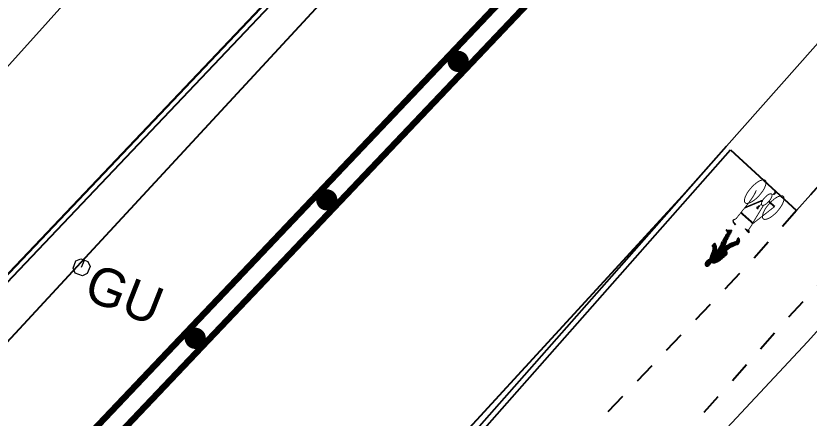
# Model space of a CAD drawing. Extents: x 421500 to 422711, y 436000 to 437000.
# Drawn here: x 422149.74 to 422168.43, y 436668.83 to 436678.32 of the extents above; entities that cross this region are included whole.
import ezdxf
from ezdxf.enums import TextEntityAlignment as Align

# ---------------------------------------------------------------- set-up
doc = ezdxf.new("R2010")
doc.units = 0
doc.linetypes.add('10131', pattern=[2, 1, 0, 1])
doc.linetypes.add('716709-ExBase$0$BLIP', pattern=[1, 0.5, -0.5])
doc.layers.get('0').update_dxf_attribs({"color": 210})
for name, color, linetype, lineweight in [('716709-ExBase$0$LCCFences (Open)', 4, '716709-ExBase$0$EFENCE', 0), ('716709-ExBase$0$LCCPoint Features', 8, 'Continuous', 0), ('716709-ExBase$0$LCCVerges Footpaths and Tracks', 8, '716709-ExBase$0$BLIP', 0), ('716709-ExBase$1$LCCCarriageway Channels', 8, 'Continuous', 0)]:
    doc.layers.add(name, color=color, linetype=linetype, lineweight=lineweight)
for name, color, linetype in [('716709-ExBase$0$XC-LCCCarriageway', 251, 'Continuous'), ('716709-ExBase$0$XC-LCCVerges', 251, '716709-ExBase$0$BLIP'), ('Lines', 1, 'Continuous'), ('Pr-Edging', 7, 'Continuous'), ('Pr-Kerb', 2, 'Continuous'), ('Pr-KerbEdge', 8, 'Continuous'), ('STUDS', 7, 'Continuous')]:
    doc.layers.add(name, color=color, linetype=linetype)
doc.styles.add('716709-ExBase$0$Style-WORKING', font='WORKING.shx')
doc.linetypes.add('716709-ExBase$0$EFENCE', pattern='A,2,-0.4,[1,fenceline,S=1,R=0,X=0,Y=0],-0.4,2', length=4.8)

# ---------------------------------------------------------------- blocks, each defined once
blk = doc.blocks.new('stud')
at = {"color": 7, "linetype": 'Continuous', "const_width": 0.25}
blk.add_lwpolyline([(-0.125, 0, 1), (0.125, 0, 1)], format="xyb", close=True, dxfattribs=at)
blk = doc.blocks.new('1057S')
at = {"color": 0}
blk.add_line((-0.063, 0.42), (-0.043, 0.389), dxfattribs=at)
for points in [[(-0.221, 1.098, 0.0208, 0.0219, 0), (-0.226, 1.108, 0.0219, 0.0229, 0), (-0.229, 1.116, 0.0229, 0.0238, 0), (-0.233, 1.123, 0.0238, 0.0245, 0), (-0.236, 1.129, 0.0245, 0.0252, 0), (-0.239, 1.135, 0.0252, 0.0258, 0), (-0.241, 1.14, 0.0258, 0.0263, 0), (-0.243, 1.144, 0.0263, 0.0268, 0), (-0.244, 1.149, 0.0268, 0.0272, 0), (-0.246, 1.153, 0.0272, 0.0277, 0), (-0.246, 1.156, 0.0277, 0.0281, 0), (-0.246, 1.16, 0.0281, 0.0285, 0), (-0.245, 1.164, 0.0285, 0.0289, 0), (-0.244, 1.168, 0.0289, 0.0294, 0), (-0.242, 1.171, 0.0294, 0.0299, 0), (-0.238, 1.175, 0.0299, 0.0305, 0), (-0.234, 1.179, 0.0305, 0.0313, 0), (-0.229, 1.183, 0.0313, 0.0321, 0), (-0.222, 1.188, 0.0321, 0.0331, 0), (-0.213, 1.192, 0.0331, 0.0343, 0), (-0.203, 1.195, 0.0343, 0.0357, 0), (-0.19, 1.199, 0.0357, 0.0374, 0), (-0.175, 1.201, 0.0374, 0.0394, 0), (-0.157, 1.203, 0.0394, 0.0417, 0), (-0.135, 1.203, 0.0417, 0.0417, 0)], [(0.076, 1.129, 0.0208, 0.0625, 0), (0.172, 1.125, 0.0625, 0.0208, 0), (0.215, 1.143, 0.0208, 0.0208, 0)]]:
    blk.add_lwpolyline(points, format="xyseb", dxfattribs=at)
for points, const_width in [([(-0.23, 0.951), (-0.22, 1.097)], 0.0208), ([(0.134, 0.941), (0.155, 1.097)], 0.0208), ([(-0.303, 0.316), (-0.289, 0.362), (-0.277, 0.409), (-0.268, 0.455), (-0.26, 0.501), (-0.255, 0.547), (-0.25, 0.594), (-0.246, 0.64), (-0.243, 0.688), (-0.24, 0.736), (-0.238, 0.783), (-0.236, 0.827), (-0.234, 0.867), (-0.232, 0.901), (-0.231, 0.928), (-0.23, 0.945), (-0.23, 0.951)], 0.0208), ([(-0.23, 0.92), (0.114, 0.92)], 0.0417), ([(0.041, 0.461), (0.124, 0.92)], 0.0208), ([(0.11, 0.931), (0.125, 0.931)], 0.0208), ([(0.124, 0.92), (0.124, 0.951)], 0.0125), ([(0.239, 0.357), (0.134, 0.931)], 0.0208), ([(0.134, 0.92), (0.134, 0.951)], 0.0125), ([(-0.199, 0.701), (-0.23, 0.764)], 0.0333), ([(-0.224, 0.766), (-0.229, 0.778)], 0.0125), ([(-0.209, 0.753), (-0.23, 0.795)], 0.00833), ([(-0.227, 0.778), (-0.228, 0.782)], 0.00833), ([(-0.053, 0.399), (-0.199, 0.701)], 0.0329), ([(-0.053, 0.399), (-0.199, 0.701)], 0.0125), ([(-0.024, 0.528), (-0.023, 0.589)], 0.0417), ([(-0.033, 0.586), (-0.029, 0.591), (-0.025, 0.595), (-0.02, 0.595), (-0.017, 0.592), (-0.014, 0.586)], 0.0125), ([(-0.01, 0.484), (-0.029, 0.54)], 0.0189), ([(-0.063, 0.399), (-0.053, 0.368)], 0.0125), ([(0.239, 0.357), (0.249, 0.316)], 0.0208), ([(0.072, 0.316), (0.239, 0.316)], 0.0417), ([(0.249, 0.316), (0.239, 0.295)], 0.0125), ([(0.031, 0.155), (0.051, 0.118)], 0.0189), ([(0.051, 0.123), (0.051, 0.065)], 0.0417), ([(0.044, 0.065), (0.047, 0.056), (0.053, 0.055), (0.058, 0.061), (0.063, 0.071)], 0.0125)]:
    blk.add_lwpolyline(points, dxfattribs=dict(at, const_width=const_width))
at = {"color": 0, "const_width": 0.0208}
for points in [[(-0.303, 0.691, 0.213749), (-0.343, 0.673, 0.093897), (-0.392, 0.591, 0.050566), (-0.418, 0.49, 0.037992), (-0.428, 0.352, 0.037992), (-0.418, 0.214, 0.050566), (-0.392, 0.113, 0.093897), (-0.343, 0.031, 0.213749), (-0.303, 0.013, 0.213749), (-0.264, 0.031, 0.093897), (-0.215, 0.113, 0.050566), (-0.188, 0.214, 0.037992), (-0.178, 0.352, 0.037992), (-0.188, 0.49, 0.050566), (-0.215, 0.591, 0.093897), (-0.264, 0.673, 0.213749)], [(0.239, 0.691, 0.213749), (0.199, 0.673, 0.093897), (0.15, 0.591, 0.050566), (0.124, 0.49, 0.037992), (0.114, 0.352, 0.037992), (0.124, 0.214, 0.050566), (0.15, 0.113, 0.093897), (0.199, 0.031, 0.213749), (0.239, 0.013, 0.213749), (0.278, 0.031, 0.093897), (0.327, 0.113, 0.050566), (0.353, 0.214, 0.037992), (0.364, 0.352, 0.037992), (0.353, 0.49, 0.050566), (0.327, 0.591, 0.093897), (0.278, 0.673, 0.213749)], [(0.009, 0.482, 0.211848), (-0.01, 0.473, 0.094525), (-0.035, 0.433, 0.051213), (-0.048, 0.384, 0.038544), (-0.053, 0.316, 0.038544), (-0.048, 0.247, 0.051213), (-0.035, 0.198, 0.094525), (-0.01, 0.158, 0.211848), (0.009, 0.149, 0.211848), (0.029, 0.158, 0.094525), (0.054, 0.198, 0.051213), (0.067, 0.247, 0.038544), (0.072, 0.316, 0.038544), (0.067, 0.384, 0.051213), (0.054, 0.433, 0.094525), (0.029, 0.473, 0.211848)]]:
    blk.add_lwpolyline(points, format="xyb", close=True, dxfattribs=at)
at = {"color": 0}
for points in [[(-0.038, 0.587), (-0.038, 0.588), (-0.037, 0.59), (-0.036, 0.591), (-0.036, 0.592), (-0.035, 0.593), (-0.035, 0.594), (-0.034, 0.595), (-0.033, 0.595), (-0.033, 0.596), (-0.032, 0.597), (-0.032, 0.597), (-0.031, 0.598), (-0.03, 0.598), (-0.03, 0.599), (-0.029, 0.599), (-0.029, 0.599), (-0.028, 0.6), (-0.028, 0.6), (-0.027, 0.6), (-0.026, 0.6), (-0.026, 0.601), (-0.025, 0.601), (-0.025, 0.601), (-0.024, 0.601), (-0.023, 0.601), (-0.023, 0.601), (-0.022, 0.601), (-0.021, 0.601), (-0.021, 0.601), (-0.02, 0.601), (-0.02, 0.601), (-0.019, 0.6), (-0.019, 0.6), (-0.018, 0.6), (-0.018, 0.6), (-0.017, 0.599), (-0.017, 0.599), (-0.016, 0.599), (-0.016, 0.598), (-0.016, 0.598), (-0.015, 0.598), (-0.015, 0.597), (-0.014, 0.597), (-0.014, 0.597), (-0.014, 0.596), (-0.013, 0.596), (-0.013, 0.595), (-0.013, 0.595), (-0.012, 0.594), (-0.012, 0.593), (-0.011, 0.593), (-0.011, 0.592), (-0.011, 0.591), (-0.01, 0.59), (-0.01, 0.589), (-0.009, 0.588)], [(0.035, 0.065), (0.036, 0.062), (0.037, 0.06), (0.037, 0.058), (0.038, 0.056), (0.039, 0.054), (0.04, 0.053), (0.041, 0.052), (0.042, 0.051), (0.043, 0.05), (0.044, 0.049), (0.044, 0.048), (0.045, 0.047), (0.046, 0.047), (0.047, 0.046), (0.048, 0.045), (0.048, 0.045), (0.049, 0.045), (0.049, 0.044), (0.05, 0.044), (0.051, 0.044), (0.051, 0.044), (0.052, 0.044), (0.052, 0.044), (0.053, 0.044), (0.053, 0.045), (0.054, 0.045), (0.055, 0.045), (0.056, 0.046), (0.056, 0.047), (0.057, 0.047), (0.058, 0.048), (0.059, 0.049), (0.06, 0.051), (0.061, 0.052), (0.062, 0.054), (0.063, 0.055), (0.064, 0.057), (0.066, 0.06), (0.067, 0.062), (0.068, 0.065)]]:
    blk.add_lwpolyline(points, dxfattribs=at)
for points in [[(-0.039, 0.587), (-0.036, 0.591), (-0.033, 0.596), (-0.029, 0.599)], [(-0.033, 0.596), (-0.029, 0.599), (-0.024, 0.601), (-0.018, 0.601)], [(-0.024, 0.601), (-0.018, 0.601), (-0.015, 0.598), (-0.012, 0.595)], [(-0.015, 0.598), (-0.012, 0.595), (-0.01, 0.591), (-0.009, 0.588)], [(0.035, 0.064), (0.038, 0.056), (0.042, 0.049), (0.049, 0.044)], [(0.042, 0.049), (0.049, 0.044), (0.053, 0.044), (0.058, 0.048)], [(0.053, 0.044), (0.058, 0.048), (0.062, 0.053), (0.064, 0.057)], [(0.062, 0.053), (0.064, 0.057), (0.067, 0.062), (0.067, 0.065)]]:
    blk.add_solid(points, dxfattribs=at)
blk = doc.blocks.new('*U26')
at = {"linetype": 'Continuous'}
for points in [[(189.981, 96.928), (189.893, 96.923), (189.982, 96.922)], [(189.894, 96.928), (189.893, 96.923), (189.981, 96.928)], [(189.98, 96.933), (189.894, 96.928), (189.981, 96.928)], [(189.895, 96.933), (189.894, 96.928), (189.98, 96.933)], [(189.896, 96.938), (189.895, 96.933), (189.979, 96.937)], [(189.979, 96.937), (189.895, 96.933), (189.98, 96.933)], [(189.898, 96.943), (189.896, 96.938), (189.977, 96.942)], [(189.977, 96.942), (189.896, 96.938), (189.979, 96.937)], [(189.899, 96.947), (189.898, 96.943), (189.976, 96.946)], [(189.976, 96.946), (189.898, 96.943), (189.977, 96.942)], [(189.974, 96.951), (189.899, 96.947), (189.976, 96.946)], [(189.901, 96.951), (189.899, 96.947), (189.974, 96.951)], [(189.972, 96.955), (189.901, 96.951), (189.974, 96.951)], [(189.903, 96.955), (189.901, 96.951), (189.972, 96.955)], [(189.969, 96.959), (189.903, 96.955), (189.972, 96.955)], [(189.906, 96.959), (189.903, 96.955), (189.969, 96.959)], [(189.908, 96.963), (189.906, 96.959), (189.967, 96.962)], [(189.967, 96.962), (189.906, 96.959), (189.969, 96.959)], [(189.911, 96.966), (189.908, 96.963), (189.965, 96.965)], [(189.965, 96.965), (189.908, 96.963), (189.967, 96.962)], [(189.913, 96.969), (189.911, 96.966), (189.962, 96.968)], [(189.962, 96.968), (189.911, 96.966), (189.965, 96.965)], [(189.959, 96.971), (189.913, 96.969), (189.962, 96.968)], [(189.916, 96.971), (189.913, 96.969), (189.959, 96.971)], [(189.919, 96.974), (189.916, 96.971), (189.956, 96.973)], [(189.956, 96.973), (189.916, 96.971), (189.959, 96.971)], [(189.953, 96.975), (189.919, 96.974), (189.956, 96.973)], [(189.922, 96.975), (189.919, 96.974), (189.953, 96.975)], [(189.95, 96.977), (189.922, 96.975), (189.953, 96.975)], [(189.925, 96.977), (189.922, 96.975), (189.95, 96.977)], [(189.947, 96.978), (189.925, 96.977), (189.95, 96.977)], [(189.928, 96.978), (189.925, 96.977), (189.947, 96.978)], [(189.944, 96.979), (189.928, 96.978), (189.947, 96.978)], [(189.931, 96.979), (189.928, 96.978), (189.944, 96.979)], [(189.941, 96.98), (189.931, 96.979), (189.944, 96.979)], [(189.934, 96.98), (189.931, 96.979), (189.941, 96.98)], [(189.938, 96.98), (189.934, 96.98), (189.941, 96.98)], [(189.888, 96.752), (189.885, 96.743), (190.071, 96.747)], [(189.892, 96.76), (189.888, 96.752), (190.067, 96.756)], [(190.067, 96.756), (189.888, 96.752), (190.071, 96.747)], [(189.892, 96.918), (189.891, 96.913), (189.983, 96.917)], [(189.983, 96.917), (189.891, 96.913), (189.984, 96.912)], [(189.891, 96.913), (189.891, 96.907), (189.984, 96.912)], [(189.984, 96.912), (189.891, 96.907), (189.984, 96.907)], [(189.984, 96.907), (189.891, 96.902), (189.984, 96.901)], [(189.891, 96.907), (189.891, 96.902), (189.984, 96.907)], [(189.891, 96.902), (189.891, 96.897), (189.984, 96.901)], [(189.984, 96.901), (189.891, 96.897), (189.984, 96.896)], [(189.891, 96.897), (189.891, 96.892), (189.984, 96.896)], [(189.984, 96.896), (189.891, 96.892), (189.983, 96.891)], [(189.891, 96.892), (189.892, 96.886), (189.983, 96.891)], [(189.893, 96.923), (189.892, 96.918), (189.982, 96.922)], [(189.982, 96.922), (189.892, 96.918), (189.983, 96.917)], [(189.983, 96.891), (189.892, 96.886), (189.983, 96.886)], [(189.892, 96.886), (189.893, 96.881), (189.983, 96.886)], [(189.895, 96.768), (189.892, 96.76), (190.062, 96.766)], [(190.062, 96.766), (189.892, 96.76), (190.067, 96.756)], [(189.983, 96.886), (189.893, 96.881), (189.982, 96.88)], [(189.893, 96.881), (189.894, 96.876), (189.982, 96.88)], [(189.982, 96.88), (189.894, 96.876), (189.981, 96.875)], [(189.894, 96.876), (189.895, 96.871), (189.981, 96.875)], [(189.981, 96.875), (189.895, 96.871), (189.98, 96.87)], [(189.895, 96.871), (189.896, 96.866), (189.98, 96.87)], [(190.057, 96.776), (189.895, 96.768), (190.062, 96.766)], [(189.899, 96.776), (189.895, 96.768), (190.057, 96.776)], [(189.98, 96.87), (189.896, 96.866), (189.979, 96.866)], [(189.896, 96.866), (189.898, 96.862), (189.979, 96.866)], [(189.979, 96.866), (189.898, 96.862), (189.977, 96.861)], [(189.898, 96.862), (189.899, 96.857), (189.977, 96.861)], [(189.977, 96.861), (189.899, 96.857), (189.975, 96.857)], [(189.899, 96.857), (189.901, 96.853), (189.975, 96.857)], [(189.903, 96.784), (189.899, 96.776), (190.057, 96.776)], [(189.975, 96.857), (189.901, 96.853), (189.973, 96.852)], [(189.901, 96.853), (189.903, 96.849), (189.973, 96.852)], [(189.973, 96.852), (189.903, 96.849), (189.973, 96.851)], [(189.973, 96.851), (189.903, 96.849), (189.972, 96.849)], [(189.903, 96.849), (189.906, 96.845), (189.972, 96.847)], [(189.972, 96.849), (189.903, 96.849), (189.972, 96.847)], [(189.907, 96.792), (189.903, 96.784), (190.052, 96.785)], [(190.052, 96.785), (189.903, 96.784), (190.057, 96.776)], [(189.972, 96.847), (189.906, 96.845), (189.972, 96.845)], [(189.906, 96.845), (189.908, 96.842), (189.972, 96.845)], [(189.912, 96.799), (189.907, 96.792), (190.044, 96.797)], [(190.044, 96.797), (189.907, 96.792), (190.046, 96.794)], [(190.046, 96.794), (189.907, 96.792), (190.052, 96.785)], [(189.972, 96.845), (189.908, 96.842), (189.972, 96.843)], [(189.972, 96.843), (189.908, 96.842), (189.972, 96.841)], [(189.908, 96.842), (189.911, 96.839), (189.972, 96.841)], [(189.972, 96.841), (189.911, 96.839), (189.973, 96.84)], [(189.973, 96.84), (189.911, 96.839), (189.974, 96.838)], [(189.911, 96.839), (189.913, 96.836), (189.974, 96.838)], [(189.916, 96.806), (189.912, 96.799), (190.039, 96.804)], [(190.039, 96.804), (189.912, 96.799), (190.042, 96.801)], [(190.042, 96.801), (189.912, 96.799), (190.044, 96.797)], [(189.974, 96.838), (189.913, 96.836), (189.975, 96.837)], [(189.975, 96.837), (189.913, 96.836), (189.976, 96.836)], [(189.913, 96.836), (189.916, 96.833), (189.977, 96.836)], [(189.976, 96.836), (189.913, 96.836), (189.977, 96.836)], [(189.977, 96.836), (189.916, 96.833), (189.978, 96.835)], [(189.983, 96.835), (189.916, 96.833), (189.988, 96.834)], [(189.978, 96.835), (189.916, 96.833), (189.983, 96.835)], [(189.988, 96.834), (189.916, 96.833), (189.993, 96.833)], [(189.916, 96.833), (189.919, 96.831), (189.993, 96.833)], [(189.921, 96.813), (189.916, 96.806), (190.031, 96.812)], [(190.031, 96.812), (189.916, 96.806), (190.034, 96.809)], [(190.034, 96.809), (189.916, 96.806), (190.037, 96.807)], [(190.037, 96.807), (189.916, 96.806), (190.039, 96.804)], [(189.993, 96.833), (189.919, 96.831), (189.998, 96.831)], [(189.919, 96.831), (189.92, 96.83), (190.003, 96.83)], [(189.998, 96.831), (189.919, 96.831), (190.003, 96.83)], [(189.92, 96.83), (189.921, 96.829), (190.003, 96.83)], [(190.003, 96.83), (189.921, 96.829), (190.008, 96.827)], [(189.921, 96.829), (189.922, 96.827), (190.008, 96.827)], [(190.027, 96.816), (189.921, 96.815), (190.031, 96.812)], [(189.922, 96.816), (189.921, 96.815), (190.027, 96.816)], [(189.921, 96.815), (189.921, 96.813), (190.031, 96.812)], [(189.922, 96.827), (189.922, 96.826), (190.013, 96.825)], [(190.008, 96.827), (189.922, 96.827), (190.013, 96.825)], [(189.922, 96.826), (189.923, 96.824), (190.013, 96.825)], [(189.923, 96.818), (189.922, 96.816), (190.027, 96.816)], [(190.013, 96.825), (189.923, 96.824), (190.017, 96.822)], [(189.923, 96.824), (189.923, 96.822), (190.017, 96.822)], [(189.923, 96.822), (189.923, 96.82), (190.022, 96.819)], [(190.017, 96.822), (189.923, 96.822), (190.022, 96.819)], [(189.923, 96.82), (189.923, 96.818), (190.022, 96.819)], [(190.022, 96.819), (189.923, 96.818), (190.027, 96.816)], [(189.895, 96.572), (189.815, 96.567), (189.891, 96.565)], [(189.82, 96.572), (189.815, 96.567), (189.895, 96.572)], [(189.824, 96.578), (189.82, 96.572), (189.895, 96.572)], [(189.829, 96.583), (189.824, 96.578), (189.899, 96.58)], [(189.899, 96.58), (189.824, 96.578), (189.895, 96.572)], [(189.833, 96.59), (189.829, 96.583), (189.902, 96.588)], [(189.902, 96.588), (189.829, 96.583), (189.899, 96.58)], [(189.906, 96.596), (189.833, 96.59), (189.902, 96.588)], [(189.837, 96.596), (189.833, 96.59), (189.906, 96.596)], [(189.841, 96.602), (189.837, 96.596), (189.906, 96.596)], [(189.845, 96.609), (189.841, 96.602), (189.909, 96.604)], [(189.909, 96.604), (189.841, 96.602), (189.906, 96.596)], [(189.848, 96.616), (189.845, 96.609), (189.912, 96.612)], [(189.912, 96.612), (189.845, 96.609), (189.909, 96.604)], [(189.851, 96.624), (189.848, 96.616), (189.915, 96.621)], [(189.915, 96.621), (189.848, 96.616), (189.912, 96.612)], [(189.855, 96.631), (189.851, 96.624), (189.918, 96.63)], [(189.918, 96.63), (189.851, 96.624), (189.915, 96.621)], [(189.858, 96.639), (189.855, 96.631), (190.042, 96.633)], [(190.042, 96.633), (189.855, 96.631), (189.918, 96.63)], [(189.861, 96.647), (189.858, 96.639), (190.042, 96.633)], [(189.863, 96.655), (189.861, 96.647), (190.042, 96.647)], [(190.042, 96.647), (189.861, 96.647), (190.042, 96.633)], [(189.866, 96.663), (189.863, 96.655), (190.042, 96.661)], [(190.042, 96.661), (189.863, 96.655), (190.042, 96.647)], [(189.868, 96.671), (189.866, 96.663), (190.042, 96.661)], [(189.87, 96.68), (189.868, 96.671), (190.099, 96.672)], [(190.099, 96.672), (189.868, 96.671), (190.102, 96.66)], [(189.868, 96.671), (190.042, 96.661), (190.102, 96.66)], [(189.872, 96.689), (189.87, 96.68), (190.095, 96.683)], [(190.095, 96.683), (189.87, 96.68), (190.099, 96.672)], [(189.873, 96.697), (189.872, 96.689), (190.092, 96.694)], [(190.092, 96.694), (189.872, 96.689), (190.095, 96.683)], [(189.874, 96.703), (189.873, 96.697), (190.092, 96.694)], [(189.875, 96.709), (189.874, 96.703), (190.088, 96.705)], [(190.088, 96.705), (189.874, 96.703), (190.092, 96.694)], [(189.876, 96.714), (189.875, 96.709), (190.088, 96.705)], [(189.877, 96.72), (189.876, 96.714), (190.084, 96.716)], [(190.084, 96.716), (189.876, 96.714), (190.088, 96.705)], [(189.879, 96.725), (189.877, 96.72), (190.084, 96.716)], [(189.882, 96.734), (189.879, 96.725), (190.08, 96.726)], [(190.08, 96.726), (189.879, 96.725), (190.084, 96.716)], [(189.885, 96.743), (189.882, 96.734), (190.076, 96.736)], [(190.076, 96.736), (189.882, 96.734), (190.08, 96.726)], [(190.071, 96.747), (189.885, 96.743), (190.076, 96.736)], [(190.042, 96.633), (189.918, 96.63), (190.042, 96.618)], [(189.918, 96.63), (189.919, 96.62), (190.042, 96.618)], [(189.919, 96.62), (189.921, 96.61), (190.042, 96.618)], [(190.042, 96.618), (189.921, 96.61), (190.042, 96.604)], [(189.921, 96.61), (189.922, 96.6), (190.042, 96.604)], [(190.042, 96.604), (189.922, 96.6), (190.043, 96.59)], [(189.922, 96.6), (189.924, 96.59), (190.043, 96.59)], [(189.924, 96.59), (189.925, 96.58), (190.043, 96.59)], [(190.043, 96.59), (189.925, 96.58), (190.044, 96.576)], [(189.925, 96.58), (189.925, 96.57), (190.044, 96.576)], [(190.044, 96.576), (189.925, 96.57), (190.045, 96.562)], [(189.925, 96.57), (189.926, 96.56), (190.045, 96.562)], [(190.042, 96.661), (190.046, 96.656), (190.102, 96.66)], [(190.102, 96.66), (190.046, 96.656), (190.105, 96.649)], [(190.046, 96.656), (190.049, 96.65), (190.105, 96.649)], [(190.049, 96.65), (190.053, 96.644), (190.105, 96.649)], [(190.105, 96.649), (190.053, 96.644), (190.108, 96.637)], [(190.053, 96.644), (190.056, 96.638), (190.108, 96.637)], [(190.056, 96.638), (190.059, 96.632), (190.108, 96.637)], [(190.108, 96.637), (190.059, 96.632), (190.11, 96.625)], [(190.059, 96.632), (190.062, 96.626), (190.11, 96.625)], [(190.062, 96.626), (190.065, 96.619), (190.11, 96.625)], [(190.11, 96.625), (190.065, 96.619), (190.113, 96.613)], [(190.065, 96.619), (190.067, 96.613), (190.113, 96.613)], [(190.067, 96.613), (190.07, 96.606), (190.115, 96.601)], [(190.113, 96.613), (190.067, 96.613), (190.115, 96.601)], [(190.07, 96.606), (190.072, 96.599), (190.115, 96.601)], [(190.115, 96.601), (190.072, 96.599), (190.117, 96.589)], [(190.072, 96.599), (190.074, 96.591), (190.117, 96.589)], [(190.074, 96.591), (190.076, 96.584), (190.117, 96.589)], [(190.117, 96.589), (190.076, 96.584), (190.119, 96.577)], [(190.076, 96.584), (190.078, 96.576), (190.119, 96.577)], [(190.119, 96.577), (190.078, 96.576), (190.12, 96.564)], [(190.078, 96.576), (190.079, 96.569), (190.12, 96.564)], [(190.079, 96.569), (190.08, 96.561), (190.12, 96.564)], [(189.766, 96.541), (189.765, 96.539), (189.78, 96.54)], [(189.78, 96.54), (189.765, 96.539), (189.874, 96.538)], [(189.765, 96.539), (189.765, 96.537), (189.874, 96.538)], [(189.874, 96.538), (189.765, 96.537), (189.869, 96.532)], [(189.765, 96.537), (189.765, 96.535), (189.869, 96.532)], [(189.765, 96.535), (189.765, 96.533), (189.869, 96.532)], [(189.765, 96.533), (189.765, 96.526), (189.869, 96.532)], [(189.869, 96.532), (189.765, 96.526), (189.865, 96.526)], [(189.765, 96.526), (189.765, 96.519), (189.86, 96.52)], [(189.865, 96.526), (189.765, 96.526), (189.86, 96.52)], [(189.86, 96.52), (189.765, 96.519), (189.855, 96.515)], [(189.765, 96.519), (189.766, 96.512), (189.855, 96.515)], [(189.767, 96.543), (189.766, 96.541), (189.78, 96.542)], [(189.78, 96.542), (189.766, 96.541), (189.78, 96.54)], [(189.855, 96.515), (189.766, 96.512), (189.85, 96.51)], [(189.766, 96.512), (189.767, 96.506), (189.85, 96.51)], [(189.768, 96.544), (189.767, 96.543), (189.779, 96.543)], [(189.779, 96.543), (189.767, 96.543), (189.78, 96.542)], [(189.85, 96.51), (189.767, 96.506), (189.844, 96.506)], [(189.767, 96.506), (189.768, 96.499), (189.844, 96.506)], [(189.778, 96.545), (189.768, 96.544), (189.779, 96.543)], [(189.769, 96.545), (189.768, 96.544), (189.778, 96.545)], [(189.844, 96.506), (189.768, 96.499), (189.839, 96.501)], [(189.839, 96.501), (189.768, 96.499), (189.834, 96.498)], [(189.768, 96.499), (189.77, 96.493), (189.834, 96.498)], [(189.777, 96.546), (189.769, 96.545), (189.778, 96.545)], [(189.77, 96.546), (189.769, 96.545), (189.777, 96.546)], [(189.771, 96.547), (189.77, 96.546), (189.775, 96.546)], [(189.775, 96.546), (189.77, 96.546), (189.777, 96.546)], [(189.834, 96.498), (189.77, 96.493), (189.828, 96.494)], [(189.828, 96.494), (189.77, 96.493), (189.822, 96.491)], [(189.77, 96.493), (189.771, 96.486), (189.822, 96.491)], [(189.774, 96.547), (189.771, 96.547), (189.775, 96.546)], [(189.773, 96.547), (189.771, 96.547), (189.774, 96.547)], [(189.822, 96.491), (189.771, 96.486), (189.817, 96.488)], [(189.817, 96.488), (189.771, 96.486), (189.811, 96.485)], [(189.771, 96.486), (189.773, 96.48), (189.811, 96.485)], [(189.811, 96.485), (189.773, 96.48), (189.805, 96.483)], [(189.805, 96.483), (189.773, 96.48), (189.8, 96.481)], [(189.8, 96.481), (189.773, 96.48), (189.794, 96.48)], [(189.794, 96.48), (189.773, 96.478), (189.788, 96.479)], [(189.773, 96.48), (189.773, 96.478), (189.794, 96.48)], [(189.788, 96.479), (189.773, 96.478), (189.787, 96.477)], [(189.773, 96.478), (189.774, 96.477), (189.787, 96.477)], [(189.774, 96.477), (189.775, 96.475), (189.786, 96.475)], [(189.787, 96.477), (189.774, 96.477), (189.786, 96.475)], [(189.775, 96.475), (189.776, 96.474), (189.785, 96.474)], [(189.786, 96.475), (189.775, 96.475), (189.785, 96.474)], [(189.776, 96.474), (189.777, 96.473), (189.784, 96.473)], [(189.785, 96.474), (189.776, 96.474), (189.784, 96.473)], [(189.777, 96.473), (189.779, 96.472), (189.783, 96.472)], [(189.784, 96.473), (189.777, 96.473), (189.783, 96.472)], [(189.779, 96.472), (189.78, 96.472), (189.781, 96.472)], [(189.783, 96.472), (189.779, 96.472), (189.781, 96.472)], [(189.786, 96.543), (189.78, 96.54), (189.874, 96.538)], [(189.791, 96.546), (189.786, 96.543), (189.879, 96.544)], [(189.879, 96.544), (189.786, 96.543), (189.874, 96.538)], [(189.796, 96.55), (189.791, 96.546), (189.879, 96.544)], [(189.801, 96.553), (189.796, 96.55), (189.883, 96.551)], [(189.883, 96.551), (189.796, 96.55), (189.879, 96.544)], [(189.887, 96.558), (189.801, 96.553), (189.883, 96.551)], [(189.806, 96.558), (189.801, 96.553), (189.887, 96.558)], [(189.811, 96.562), (189.806, 96.558), (189.887, 96.558)], [(189.815, 96.567), (189.811, 96.562), (189.891, 96.565)], [(189.891, 96.565), (189.811, 96.562), (189.887, 96.558)], [(189.906, 96.4), (189.9, 96.379), (189.982, 96.389)], [(189.996, 96.42), (189.906, 96.4), (189.989, 96.404)], [(189.912, 96.42), (189.906, 96.4), (189.996, 96.42)], [(189.989, 96.404), (189.906, 96.4), (189.982, 96.389)], [(189.914, 96.429), (189.912, 96.42), (190.067, 96.423)], [(190.067, 96.423), (189.912, 96.42), (189.996, 96.42)], [(189.916, 96.439), (189.914, 96.429), (190.063, 96.438)], [(190.063, 96.438), (189.914, 96.429), (190.067, 96.423)], [(189.918, 96.449), (189.916, 96.439), (190.063, 96.438)], [(189.92, 96.459), (189.918, 96.449), (190.06, 96.451)], [(190.06, 96.451), (189.918, 96.449), (190.063, 96.438)], [(189.922, 96.468), (189.92, 96.459), (190.057, 96.465)], [(190.057, 96.465), (189.92, 96.459), (190.06, 96.451)], [(190.055, 96.478), (189.922, 96.468), (190.057, 96.465)], [(189.923, 96.478), (189.922, 96.468), (190.055, 96.478)], [(189.924, 96.489), (189.923, 96.478), (190.055, 96.478)], [(189.925, 96.499), (189.924, 96.489), (190.053, 96.492)], [(190.053, 96.492), (189.924, 96.489), (190.055, 96.478)], [(189.926, 96.509), (189.925, 96.499), (190.051, 96.506)], [(190.051, 96.506), (189.925, 96.499), (190.053, 96.492)], [(190.045, 96.562), (189.926, 96.56), (190.046, 96.548)], [(189.926, 96.56), (189.926, 96.55), (190.046, 96.548)], [(189.926, 96.55), (189.927, 96.539), (190.046, 96.548)], [(189.927, 96.539), (189.926, 96.529), (190.047, 96.534)], [(190.047, 96.534), (189.926, 96.529), (190.049, 96.52)], [(189.926, 96.529), (189.926, 96.519), (190.049, 96.52)], [(190.049, 96.52), (189.926, 96.519), (190.051, 96.506)], [(189.926, 96.519), (189.926, 96.509), (190.051, 96.506)], [(190.046, 96.548), (189.927, 96.539), (190.047, 96.534)], [(190.067, 96.423), (189.996, 96.42), (190.07, 96.408)], [(189.996, 96.42), (190, 96.406), (190.07, 96.408)], [(190.07, 96.408), (190, 96.406), (190.074, 96.394)], [(190, 96.406), (190.004, 96.391), (190.074, 96.394)], [(190.074, 96.394), (190.004, 96.391), (190.079, 96.379)], [(190.004, 96.391), (190.008, 96.377), (190.079, 96.379)], [(190.079, 96.476), (190.078, 96.473), (190.129, 96.475)], [(190.129, 96.475), (190.078, 96.473), (190.127, 96.471)], [(190.078, 96.473), (190.078, 96.47), (190.127, 96.471)], [(190.127, 96.471), (190.078, 96.47), (190.124, 96.467)], [(190.078, 96.47), (190.078, 96.467), (190.124, 96.467)], [(190.078, 96.467), (190.079, 96.464), (190.124, 96.467)], [(190.08, 96.486), (190.079, 96.479), (190.133, 96.484)], [(190.133, 96.484), (190.079, 96.479), (190.132, 96.481)], [(190.132, 96.481), (190.079, 96.479), (190.132, 96.479)], [(190.132, 96.479), (190.079, 96.476), (190.129, 96.475)], [(190.079, 96.479), (190.079, 96.476), (190.132, 96.479)], [(190.124, 96.467), (190.079, 96.464), (190.122, 96.463)], [(190.079, 96.464), (190.079, 96.462), (190.122, 96.463)], [(190.122, 96.463), (190.079, 96.462), (190.119, 96.46)], [(190.079, 96.462), (190.08, 96.459), (190.119, 96.46)], [(190.12, 96.564), (190.08, 96.561), (190.121, 96.552)], [(190.08, 96.561), (190.082, 96.553), (190.121, 96.552)], [(190.081, 96.494), (190.08, 96.486), (190.134, 96.492)], [(190.134, 96.492), (190.08, 96.486), (190.134, 96.489)], [(190.134, 96.489), (190.08, 96.486), (190.134, 96.486)], [(190.134, 96.486), (190.08, 96.486), (190.133, 96.484)], [(190.119, 96.46), (190.08, 96.459), (190.116, 96.457)], [(190.08, 96.459), (190.081, 96.456), (190.116, 96.457)], [(190.082, 96.501), (190.081, 96.494), (190.133, 96.5)], [(190.133, 96.5), (190.081, 96.494), (190.134, 96.497)], [(190.134, 96.497), (190.081, 96.494), (190.134, 96.495)], [(190.134, 96.495), (190.081, 96.494), (190.134, 96.492)], [(190.116, 96.457), (190.081, 96.456), (190.113, 96.455)], [(190.081, 96.456), (190.082, 96.454), (190.113, 96.455)], [(190.082, 96.553), (190.083, 96.545), (190.121, 96.552)], [(190.083, 96.508), (190.082, 96.501), (190.131, 96.507)], [(190.131, 96.507), (190.082, 96.501), (190.132, 96.505)], [(190.132, 96.505), (190.082, 96.501), (190.133, 96.503)], [(190.133, 96.503), (190.082, 96.501), (190.133, 96.5)], [(190.113, 96.455), (190.082, 96.454), (190.11, 96.452)], [(190.082, 96.454), (190.083, 96.452), (190.11, 96.452)], [(190.121, 96.552), (190.083, 96.545), (190.123, 96.54)], [(190.083, 96.545), (190.083, 96.538), (190.123, 96.54)], [(190.123, 96.54), (190.083, 96.538), (190.123, 96.527)], [(190.083, 96.538), (190.083, 96.531), (190.123, 96.527)], [(190.083, 96.531), (190.083, 96.523), (190.123, 96.527)], [(190.123, 96.527), (190.083, 96.523), (190.124, 96.514)], [(190.083, 96.523), (190.083, 96.516), (190.124, 96.514)], [(190.083, 96.516), (190.083, 96.508), (190.124, 96.514)], [(190.126, 96.514), (190.083, 96.508), (190.127, 96.512)], [(190.124, 96.514), (190.083, 96.508), (190.126, 96.514)], [(190.127, 96.512), (190.083, 96.508), (190.129, 96.511)], [(190.129, 96.511), (190.083, 96.508), (190.13, 96.509)], [(190.13, 96.509), (190.083, 96.508), (190.131, 96.507)], [(190.083, 96.452), (190.085, 96.45), (190.107, 96.45)], [(190.11, 96.452), (190.083, 96.452), (190.107, 96.45)], [(190.085, 96.45), (190.086, 96.448), (190.103, 96.449)], [(190.107, 96.45), (190.085, 96.45), (190.103, 96.449)], [(190.103, 96.449), (190.086, 96.448), (190.1, 96.447)], [(190.086, 96.448), (190.088, 96.447), (190.1, 96.447)], [(190.088, 96.447), (190.09, 96.446), (190.1, 96.447)], [(190.1, 96.447), (190.09, 96.446), (190.097, 96.446)], [(190.09, 96.446), (190.091, 96.446), (190.097, 96.446)], [(190.091, 96.446), (190.093, 96.446), (190.095, 96.446)], [(190.097, 96.446), (190.091, 96.446), (190.095, 96.446)], [(189.861, 96.214), (189.859, 96.199), (189.919, 96.203)], [(189.863, 96.229), (189.861, 96.214), (189.924, 96.221)], [(189.924, 96.221), (189.861, 96.214), (189.919, 96.203)], [(189.865, 96.245), (189.863, 96.229), (189.929, 96.238)], [(189.929, 96.238), (189.863, 96.229), (189.924, 96.221)], [(189.868, 96.26), (189.865, 96.245), (189.934, 96.256)], [(189.934, 96.256), (189.865, 96.245), (189.929, 96.238)], [(189.87, 96.275), (189.868, 96.26), (189.939, 96.273)], [(189.939, 96.273), (189.868, 96.26), (189.934, 96.256)], [(189.945, 96.29), (189.87, 96.275), (189.939, 96.273)], [(189.873, 96.29), (189.87, 96.275), (189.945, 96.29)], [(189.877, 96.305), (189.873, 96.29), (189.945, 96.29)], [(189.88, 96.32), (189.877, 96.305), (189.951, 96.307)], [(189.951, 96.307), (189.877, 96.305), (189.945, 96.29)], [(189.887, 96.339), (189.88, 96.32), (189.956, 96.324)], [(189.956, 96.324), (189.88, 96.32), (189.951, 96.307)], [(189.893, 96.359), (189.887, 96.339), (189.969, 96.357)], [(189.969, 96.357), (189.887, 96.339), (189.963, 96.34)], [(189.963, 96.34), (189.887, 96.339), (189.956, 96.324)], [(189.9, 96.379), (189.893, 96.359), (189.975, 96.373)], [(189.975, 96.373), (189.893, 96.359), (189.969, 96.357)], [(189.982, 96.389), (189.9, 96.379), (189.975, 96.373)], [(190.079, 96.379), (190.008, 96.377), (190.083, 96.365)], [(190.008, 96.377), (190.013, 96.363), (190.083, 96.365)], [(190.083, 96.365), (190.013, 96.363), (190.088, 96.351)], [(190.013, 96.363), (190.018, 96.349), (190.088, 96.351)], [(190.088, 96.351), (190.018, 96.349), (190.092, 96.337)], [(190.018, 96.349), (190.023, 96.336), (190.092, 96.337)], [(190.092, 96.337), (190.023, 96.336), (190.097, 96.324)], [(190.023, 96.336), (190.028, 96.322), (190.097, 96.324)], [(190.097, 96.324), (190.028, 96.322), (190.103, 96.31)], [(190.028, 96.322), (190.033, 96.309), (190.103, 96.31)], [(190.103, 96.31), (190.033, 96.309), (190.108, 96.297)], [(190.033, 96.309), (190.038, 96.296), (190.108, 96.297)], [(190.108, 96.297), (190.038, 96.296), (190.113, 96.284)], [(190.038, 96.296), (190.044, 96.283), (190.113, 96.284)], [(190.113, 96.284), (190.044, 96.283), (190.119, 96.271)], [(190.044, 96.283), (190.05, 96.271), (190.119, 96.271)], [(190.05, 96.271), (190.056, 96.258), (190.125, 96.258)], [(190.119, 96.271), (190.05, 96.271), (190.125, 96.258)], [(190.056, 96.258), (190.062, 96.246), (190.125, 96.258)], [(190.125, 96.258), (190.062, 96.246), (190.131, 96.245)], [(190.062, 96.246), (190.068, 96.234), (190.131, 96.245)], [(190.131, 96.245), (190.068, 96.234), (190.137, 96.233)], [(190.068, 96.234), (190.074, 96.222), (190.137, 96.233)], [(190.137, 96.233), (190.074, 96.222), (190.143, 96.221)], [(190.074, 96.222), (190.081, 96.211), (190.143, 96.221)], [(190.143, 96.221), (190.081, 96.211), (190.15, 96.209)], [(189.79, 96.074), (189.789, 96.072), (189.889, 96.056)], [(189.789, 96.072), (189.789, 96.071), (189.889, 96.056)], [(189.789, 96.071), (189.789, 96.069), (189.889, 96.056)], [(189.789, 96.069), (189.789, 96.067), (189.889, 96.056)], [(189.789, 96.067), (189.79, 96.066), (189.889, 96.056)], [(189.791, 96.077), (189.79, 96.076), (189.892, 96.075)], [(189.79, 96.076), (189.79, 96.074), (189.892, 96.075)], [(189.892, 96.075), (189.79, 96.074), (189.889, 96.056)], [(189.79, 96.066), (189.79, 96.065), (189.889, 96.056)], [(189.79, 96.065), (189.791, 96.063), (189.889, 96.056)], [(189.792, 96.078), (189.791, 96.077), (189.892, 96.075)], [(189.791, 96.063), (189.792, 96.063), (189.889, 96.056)], [(189.792, 96.079), (189.792, 96.078), (189.892, 96.075)], [(189.793, 96.079), (189.792, 96.079), (189.892, 96.075)], [(189.792, 96.063), (189.886, 96.037), (189.889, 96.056)], [(189.792, 96.063), (189.883, 96.018), (189.886, 96.037)], [(189.792, 96.063), (189.881, 95.999), (189.883, 96.018)], [(189.85, 96.089), (189.793, 96.079), (189.892, 96.075)], [(189.851, 96.121), (189.85, 96.105), (189.899, 96.112)], [(189.899, 96.112), (189.85, 96.105), (189.895, 96.094)], [(189.85, 96.105), (189.85, 96.089), (189.895, 96.094)], [(189.895, 96.094), (189.85, 96.089), (189.892, 96.075)], [(189.852, 96.136), (189.851, 96.121), (189.902, 96.13)], [(189.902, 96.13), (189.851, 96.121), (189.899, 96.112)], [(189.854, 96.152), (189.852, 96.136), (189.906, 96.149)], [(189.906, 96.149), (189.852, 96.136), (189.902, 96.13)], [(189.855, 96.168), (189.854, 96.152), (189.91, 96.167)], [(189.91, 96.167), (189.854, 96.152), (189.906, 96.149)], [(189.857, 96.183), (189.855, 96.168), (189.91, 96.167)], [(189.859, 96.199), (189.857, 96.183), (189.915, 96.185)], [(189.915, 96.185), (189.857, 96.183), (189.91, 96.167)], [(189.919, 96.203), (189.859, 96.199), (189.915, 96.185)], [(190.081, 96.211), (190.087, 96.199), (190.15, 96.209)], [(190.15, 96.209), (190.087, 96.199), (190.156, 96.198)], [(190.087, 96.199), (190.094, 96.188), (190.156, 96.198)], [(190.156, 96.198), (190.094, 96.188), (190.163, 96.186)], [(190.094, 96.188), (190.101, 96.177), (190.163, 96.186)], [(190.163, 96.186), (190.101, 96.177), (190.17, 96.175)], [(190.101, 96.177), (190.108, 96.167), (190.17, 96.175)], [(190.107, 96.053), (190.106, 96.052), (190.145, 96.052)], [(190.106, 96.052), (190.106, 96.05), (190.143, 96.051)], [(190.145, 96.052), (190.106, 96.052), (190.143, 96.051)], [(190.143, 96.051), (190.106, 96.05), (190.141, 96.049)], [(190.106, 96.05), (190.106, 96.049), (190.141, 96.049)], [(190.106, 96.049), (190.107, 96.048), (190.138, 96.048)], [(190.141, 96.049), (190.106, 96.049), (190.138, 96.048)], [(190.108, 96.056), (190.107, 96.055), (190.147, 96.054)], [(190.107, 96.055), (190.107, 96.053), (190.147, 96.054)], [(190.147, 96.054), (190.107, 96.053), (190.145, 96.052)], [(190.107, 96.048), (190.107, 96.046), (190.112, 96.043)], [(190.136, 96.048), (190.107, 96.048), (190.112, 96.043)], [(190.138, 96.048), (190.107, 96.048), (190.136, 96.048)], [(190.107, 96.046), (190.108, 96.045), (190.112, 96.043)], [(190.17, 96.175), (190.108, 96.167), (190.177, 96.164)], [(190.108, 96.167), (190.116, 96.156), (190.177, 96.164)], [(190.116, 96.066), (190.108, 96.057), (190.154, 96.065)], [(190.154, 96.065), (190.108, 96.057), (190.153, 96.062)], [(190.153, 96.062), (190.108, 96.057), (190.151, 96.059)], [(190.151, 96.059), (190.108, 96.057), (190.149, 96.057)], [(190.149, 96.057), (190.108, 96.056), (190.147, 96.054)], [(190.108, 96.057), (190.108, 96.056), (190.149, 96.057)], [(190.108, 96.045), (190.108, 96.044), (190.112, 96.043)], [(190.108, 96.044), (190.109, 96.043), (190.112, 96.043)], [(190.109, 96.043), (190.11, 96.043), (190.112, 96.043)], [(190.11, 96.043), (190.111, 96.043), (190.112, 96.043)], [(190.177, 96.164), (190.116, 96.156), (190.184, 96.154)], [(190.116, 96.156), (190.123, 96.146), (190.184, 96.154)], [(190.156, 96.068), (190.116, 96.066), (190.154, 96.065)], [(190.117, 96.068), (190.116, 96.066), (190.156, 96.068)], [(190.119, 96.071), (190.117, 96.068), (190.156, 96.068)], [(190.12, 96.073), (190.119, 96.071), (190.157, 96.072)], [(190.157, 96.072), (190.119, 96.071), (190.156, 96.068)], [(190.121, 96.075), (190.12, 96.073), (190.157, 96.072)], [(190.122, 96.078), (190.121, 96.075), (190.157, 96.072)], [(190.123, 96.084), (190.122, 96.081), (190.157, 96.072)], [(190.122, 96.081), (190.122, 96.078), (190.157, 96.072)], [(190.184, 96.154), (190.123, 96.146), (190.13, 96.136)], [(190.13, 96.136), (190.123, 96.084), (190.157, 96.072)], [(190.184, 96.154), (190.13, 96.136), (190.157, 96.072)]]:
    blk.add_solid(points, dxfattribs=at)
blk = doc.blocks.new('rmpeds')
at = {"linetype": 'Continuous'}
for p, q in [((-0.208, 0.063), (-0.119, -0.001)), ((-0.15, 0.089), (-0.207, 0.079)), ((0.116, 0.066), (0.108, 0.057)), ((0.112, 0.043), (0.136, 0.048)), ((0.13, 0.136), (0.123, 0.084)), ((0.157, 0.072), (0.184, 0.154))]:
    blk.add_line(p, q, dxfattribs=at)
at = {"linetype": 'Continuous', "extrusion": (0, 0, -1), "flags": 128}
for points in [[(0.081, 0.831), (0.084, 0.834), (0.088, 0.837), (0.091, 0.841), (0.094, 0.845), (0.097, 0.849), (0.099, 0.854), (0.102, 0.86), (0.104, 0.865), (0.105, 0.871), (0.107, 0.877), (0.108, 0.883), (0.109, 0.889), (0.109, 0.896), (0.109, 0.902), (0.109, 0.909), (0.109, 0.915), (0.108, 0.922), (0.107, 0.928), (0.105, 0.934), (0.103, 0.94), (0.101, 0.945), (0.099, 0.95), (0.097, 0.955), (0.094, 0.96), (0.091, 0.964), (0.088, 0.968), (0.084, 0.971), (0.081, 0.974), (0.077, 0.976), (0.073, 0.978), (0.07, 0.979), (0.066, 0.98), (0.062, 0.98), (0.058, 0.979), (0.054, 0.979), (0.05, 0.977), (0.047, 0.975), (0.043, 0.973), (0.04, 0.97), (0.036, 0.966), (0.033, 0.962), (0.03, 0.958), (0.028, 0.954), (0.025, 0.949), (0.023, 0.943), (0.021, 0.938), (0.019, 0.932), (0.018, 0.926), (0.017, 0.919), (0.016, 0.913), (0.016, 0.907), (0.016, 0.9), (0.016, 0.894), (0.017, 0.887), (0.018, 0.881), (0.019, 0.875), (0.021, 0.869), (0.022, 0.863), (0.024, 0.858), (0.027, 0.852)], [(0.127, 0.697), (0.125, 0.707), (0.123, 0.716), (0.121, 0.725)], [(0.121, 0.725), (0.118, 0.736), (0.114, 0.747), (0.109, 0.757), (0.105, 0.767), (0.1, 0.777), (0.095, 0.787), (0.09, 0.796), (0.085, 0.805), (0.079, 0.813)], [(0.081, 0.831), (0.08, 0.83), (0.079, 0.828), (0.078, 0.826), (0.077, 0.824), (0.077, 0.822), (0.077, 0.819), (0.078, 0.817), (0.078, 0.815), (0.079, 0.813)], [(0.022, 0.835), (0.024, 0.836), (0.025, 0.837), (0.026, 0.838), (0.027, 0.84), (0.028, 0.843), (0.028, 0.845), (0.028, 0.848), (0.028, 0.85), (0.027, 0.852)], [(0.022, 0.835), (0.015, 0.835), (0.008, 0.833), (0.001, 0.831), (-0.005, 0.829), (-0.012, 0.825), (-0.019, 0.821), (-0.025, 0.817), (-0.031, 0.812)], [(-0.031, 0.812), (-0.035, 0.808), (-0.039, 0.804), (-0.043, 0.799), (-0.046, 0.794)], [(-0.046, 0.794), (-0.053, 0.782), (-0.059, 0.771), (-0.065, 0.759), (-0.071, 0.747), (-0.077, 0.734), (-0.082, 0.721), (-0.087, 0.708), (-0.092, 0.694), (-0.096, 0.68), (-0.1, 0.666), (-0.104, 0.652), (-0.108, 0.637), (-0.111, 0.622), (-0.114, 0.607), (-0.116, 0.592), (-0.119, 0.577), (-0.12, 0.561), (-0.122, 0.546), (-0.123, 0.53), (-0.124, 0.514)], [(0.235, 0.533), (0.235, 0.535), (0.235, 0.538), (0.234, 0.541), (0.233, 0.543), (0.232, 0.545), (0.23, 0.546), (0.228, 0.547), (0.227, 0.547), (0.225, 0.547), (0.223, 0.546), (0.222, 0.544), (0.221, 0.542), (0.22, 0.54)], [(0.127, 0.697), (0.129, 0.686), (0.131, 0.676), (0.134, 0.665), (0.137, 0.655), (0.14, 0.645), (0.144, 0.635), (0.148, 0.625), (0.152, 0.616), (0.156, 0.607), (0.161, 0.599), (0.166, 0.591), (0.171, 0.583), (0.177, 0.576), (0.182, 0.57), (0.188, 0.563), (0.194, 0.558), (0.2, 0.552), (0.207, 0.548), (0.213, 0.544), (0.22, 0.54)], [(0.082, 0.63), (0.086, 0.619), (0.089, 0.609), (0.093, 0.599), (0.097, 0.589), (0.101, 0.579), (0.106, 0.57), (0.111, 0.561), (0.116, 0.553), (0.121, 0.544), (0.127, 0.537), (0.132, 0.529), (0.138, 0.522), (0.144, 0.516), (0.151, 0.51), (0.157, 0.505), (0.164, 0.5), (0.17, 0.495), (0.177, 0.491), (0.184, 0.487), (0.191, 0.484), (0.198, 0.482), (0.205, 0.48), (0.212, 0.479)], [(0.082, 0.63), (0.08, 0.618), (0.078, 0.606), (0.077, 0.593), (0.075, 0.581), (0.074, 0.568), (0.074, 0.556), (0.073, 0.543), (0.074, 0.53), (0.074, 0.518), (0.075, 0.505), (0.076, 0.493), (0.077, 0.48), (0.078, 0.468), (0.08, 0.456), (0.083, 0.444), (0.085, 0.432), (0.088, 0.42)], [(-0.063, 0.438), (-0.059, 0.454), (-0.056, 0.471), (-0.053, 0.488), (-0.051, 0.505), (-0.049, 0.522), (-0.047, 0.539), (-0.045, 0.556), (-0.044, 0.574), (-0.043, 0.591), (-0.042, 0.609), (-0.042, 0.626), (-0.042, 0.644), (-0.042, 0.661)], [(-0.042, 0.661), (-0.047, 0.654), (-0.051, 0.647), (-0.056, 0.639), (-0.06, 0.631), (-0.063, 0.622), (-0.067, 0.614), (-0.07, 0.605), (-0.073, 0.595), (-0.075, 0.586), (-0.078, 0.576), (-0.08, 0.566), (-0.081, 0.556), (-0.083, 0.545)], [(-0.083, 0.545), (-0.083, 0.536), (-0.083, 0.526), (-0.083, 0.517), (-0.083, 0.507), (-0.082, 0.498), (-0.081, 0.488), (-0.079, 0.479)], [(0.227, 0.48), (0.23, 0.488), (0.231, 0.497), (0.233, 0.506), (0.234, 0.515), (0.235, 0.524), (0.235, 0.533)], [(0.212, 0.479), (0.213, 0.476), (0.215, 0.475), (0.216, 0.473), (0.218, 0.472), (0.219, 0.472), (0.221, 0.472), (0.222, 0.473), (0.224, 0.474), (0.225, 0.476), (0.226, 0.478), (0.227, 0.48)], [(0.088, 0.42), (0.096, 0.395), (0.104, 0.369), (0.112, 0.344), (0.12, 0.32)], [(0.119, -0.001), (0.116, 0.023), (0.113, 0.047), (0.109, 0.071), (0.105, 0.095), (0.1, 0.118), (0.095, 0.141), (0.09, 0.164), (0.085, 0.187), (0.079, 0.209), (0.073, 0.232), (0.067, 0.254), (0.06, 0.276), (0.053, 0.297), (0.045, 0.318), (0.038, 0.339), (0.03, 0.36), (0.022, 0.38), (0.013, 0.4), (0.004, 0.42)], [(-0.13, 0.136), (-0.121, 0.149), (-0.112, 0.162), (-0.102, 0.175), (-0.094, 0.189), (-0.085, 0.204), (-0.076, 0.218), (-0.068, 0.233), (-0.06, 0.249), (-0.053, 0.264), (-0.045, 0.28), (-0.038, 0.297), (-0.031, 0.314), (-0.024, 0.331), (-0.018, 0.348), (-0.012, 0.366), (-0.006, 0.383), (-0.001, 0.402), (0.004, 0.42)], [(-0.184, 0.154), (-0.175, 0.168), (-0.166, 0.182), (-0.157, 0.196), (-0.149, 0.211), (-0.14, 0.227), (-0.132, 0.243), (-0.125, 0.259), (-0.117, 0.275), (-0.11, 0.292), (-0.103, 0.309), (-0.096, 0.327), (-0.09, 0.345), (-0.084, 0.363), (-0.078, 0.381), (-0.073, 0.4), (-0.068, 0.419), (-0.063, 0.438)], [(-0.097, 0.446), (-0.094, 0.446), (-0.092, 0.446), (-0.09, 0.446), (-0.088, 0.447), (-0.086, 0.449), (-0.084, 0.451), (-0.082, 0.454), (-0.081, 0.457), (-0.08, 0.46), (-0.079, 0.464), (-0.078, 0.468), (-0.078, 0.472), (-0.079, 0.475), (-0.079, 0.479)], [(-0.132, 0.479), (-0.128, 0.473), (-0.125, 0.468), (-0.122, 0.463), (-0.118, 0.459), (-0.114, 0.455), (-0.11, 0.452), (-0.106, 0.45), (-0.101, 0.448), (-0.097, 0.446)], [(-0.124, 0.514), (-0.126, 0.513), (-0.128, 0.511), (-0.13, 0.509), (-0.131, 0.506), (-0.132, 0.503), (-0.133, 0.5), (-0.134, 0.496), (-0.134, 0.493), (-0.134, 0.489), (-0.134, 0.486), (-0.133, 0.482), (-0.132, 0.479)], [(0.15, 0.089), (0.149, 0.111), (0.148, 0.132), (0.146, 0.154), (0.144, 0.175), (0.142, 0.196), (0.139, 0.217), (0.136, 0.238), (0.133, 0.259), (0.129, 0.279), (0.125, 0.299), (0.12, 0.32)], [(0.208, 0.063), (0.209, 0.064), (0.21, 0.065), (0.21, 0.067), (0.211, 0.069), (0.211, 0.072), (0.21, 0.074), (0.21, 0.076), (0.209, 0.077), (0.208, 0.079), (0.207, 0.079)], [(-0.112, 0.043), (-0.11, 0.043), (-0.109, 0.043), (-0.108, 0.044), (-0.107, 0.046), (-0.107, 0.048), (-0.106, 0.05), (-0.106, 0.052), (-0.107, 0.053), (-0.107, 0.055), (-0.108, 0.057)], [(-0.123, 0.084), (-0.122, 0.08), (-0.121, 0.076), (-0.12, 0.072), (-0.118, 0.069), (-0.116, 0.066)], [(-0.157, 0.072), (-0.155, 0.067), (-0.153, 0.063), (-0.151, 0.059), (-0.148, 0.055), (-0.145, 0.053), (-0.142, 0.05), (-0.139, 0.049), (-0.136, 0.048)]]:
    blk.add_lwpolyline(points, dxfattribs=at)
at = {"linetype": 'Continuous'}
blk.add_blockref('*U26', (-190, -96), dxfattribs=at)
blk = doc.blocks.new('ped-cycle-R')
at = {"layer": 'Lines', "extrusion": (0, 0, -1)}
for name, p, xscale, yscale, zscale, rotation in [('rmpeds', (0.0142, 0.7011), 0.5235704127362408, 0.5235704127362408, -0.5235704127362408, 357.9402654304946), ('1057S', (0.0169, -0.007), 0.5235704127362407, 0.5235704127362407, -0.5235704127362407, 0.133578834550008)]:
    blk.add_blockref(name, p, dxfattribs=dict(at, xscale=xscale, yscale=yscale, zscale=zscale, rotation=rotation))
blk = doc.blocks.new('716709-ExBase$0$MSL1')
at = {"color": 0, "linetype": 'ByBlock', "lineweight": -2, "flags": 128}
blk.add_lwpolyline([(0, 0), (0, 1), (0.5, 1), (1, 0.5), (1, -0.5), (0.5, -1), (-0.5, -1), (-1, -0.5), (-1, 0.5), (-0.5, 1), (0, 1)], dxfattribs=at)

msp = doc.modelspace()

# ---------------------------------------------------------------- linework, layer by layer
at = {"layer": '716709-ExBase$0$LCCFences (Open)', "flags": 128}
for points in [[(422178.943, 436710.582), (422175.409, 436706.16), (422170.592, 436700.705), (422165.295, 436694.348), (422159.276, 436687.883), (422153.729, 436681.78), (422148.392, 436675.84), (422145.307, 436672.482)], [(422178.943, 436710.582), (422175.409, 436706.16), (422170.592, 436700.705), (422165.295, 436694.348), (422159.276, 436687.883), (422153.729, 436681.78), (422148.392, 436675.84), (422145.307, 436672.482)], [(422139.537, 436636.566), (422148.056, 436647.613), (422153.683, 436654.628), (422161.249, 436662.979), (422168.392, 436670.634), (422177.133, 436680.326), (422183.489, 436687.67), (422190.732, 436696.6), (422194.422, 436700.963)], [(422139.537, 436636.566), (422148.056, 436647.613), (422153.683, 436654.628), (422161.249, 436662.979), (422168.392, 436670.634), (422177.133, 436680.326), (422183.489, 436687.67), (422190.732, 436696.6), (422194.422, 436700.963)]]:
    msp.add_lwpolyline(points, dxfattribs=at)
at = {"layer": '716709-ExBase$0$LCCVerges Footpaths and Tracks', "flags": 128}
msp.add_lwpolyline([(422168.135, 436673.73), (422175.052, 436681.457), (422181.757, 436689.029), (422188.881, 436697.458), (422193.068, 436702.391)], dxfattribs=at)
at = {"layer": '716709-ExBase$0$XC-LCCCarriageway', "flags": 128}
for points in [[(422134.94, 436655.147), (422142.812, 436663.388), (422149.827, 436670.939), (422157.683, 436679.44), (422164.453, 436687.129), (422171.431, 436694.981), (422173.032, 436696.796)], [(422134.94, 436655.147), (422142.812, 436663.388), (422149.827, 436670.939), (422157.683, 436679.44), (422164.453, 436687.129), (422171.431, 436694.981), (422173.029, 436696.792)], [(422134.94, 436655.147), (422142.812, 436663.388), (422149.827, 436670.939), (422157.683, 436679.44), (422164.453, 436687.129), (422171.431, 436694.981), (422173.029, 436696.792)], [(422150.67, 436658.03), (422157.245, 436665.141), (422165.453, 436674.079), (422166.484, 436675.243)], [(422150.67, 436658.03), (422157.245, 436665.141), (422165.453, 436674.079), (422166.484, 436675.243)], [(422150.67, 436658.03), (422157.245, 436665.141), (422165.453, 436674.079), (422166.484, 436675.243)]]:
    msp.add_lwpolyline(points, dxfattribs=at)
at = {"layer": '716709-ExBase$0$XC-LCCVerges', "flags": 128}
for points in [[(422062.038, 436576.769), (422063.814, 436574.215), (422071.982, 436580.529), (422081.589, 436588.702), (422089.841, 436595.73), (422098.978, 436603.578), (422106.823, 436611.062), (422115.642, 436619.206), (422124.047, 436627.301), (422131.497, 436634.454), (422136.918, 436639.955), (422144.737, 436648.535), (422152.246, 436656.343), (422158.955, 436664.003), (422166.964, 436672.422), (422175.052, 436681.457), (422181.757, 436689.029), (422188.881, 436697.458), (422193.068, 436702.391)], [(422065.581, 436571.556), (422064.948, 436572.624), (422073.205, 436579.31), (422082.384, 436587.197), (422091.136, 436594.699), (422099.844, 436602.457), (422108.287, 436610.131), (422116.875, 436618.378), (422124.965, 436625.899), (422132.805, 436633.722), (422137.845, 436638.655), (422141.966, 436643.152), (422146.041, 436647.691), (422153.268, 436655.161), (422160.778, 436663.113), (422167.88, 436671.141), (422176.596, 436680.626), (422182.972, 436688.049), (422190.289, 436696.773), (422194.204, 436701.274)], [(422062.038, 436576.769), (422063.814, 436574.215), (422071.982, 436580.529), (422081.589, 436588.702), (422089.841, 436595.73), (422098.978, 436603.578), (422106.823, 436611.062), (422115.642, 436619.206), (422124.047, 436627.301), (422131.497, 436634.454), (422136.918, 436639.955), (422144.737, 436648.535), (422152.246, 436656.343), (422158.955, 436664.003), (422166.964, 436672.422), (422168.135, 436673.73)], [(422065.581, 436571.556), (422064.948, 436572.624), (422073.205, 436579.31), (422082.384, 436587.197), (422091.136, 436594.699), (422099.844, 436602.457), (422108.287, 436610.131), (422116.875, 436618.378), (422124.965, 436625.899), (422132.805, 436633.722), (422137.845, 436638.655), (422141.966, 436643.152), (422146.041, 436647.691), (422153.268, 436655.161), (422160.778, 436663.113), (422167.88, 436671.141), (422169.287, 436672.671)]]:
    msp.add_lwpolyline(points, dxfattribs=at)
at = {"layer": '716709-ExBase$1$LCCCarriageway Channels', "flags": 128}
msp.add_lwpolyline([(422166.484, 436675.243), (422173.147, 436682.765), (422179.901, 436690.549), (422186.833, 436698.47), (422191.261, 436703.567)], dxfattribs=at)
msp.add_lwpolyline([(422166.484, 436675.243), (422173.147, 436682.765), (422179.901, 436690.549), (422186.833, 436698.47), (422191.261, 436703.567)], dxfattribs=at)
at = {"layer": 'Lines', "linetype": '10131', "const_width": 0.15, "flags": 128}
for points in [[(422184.762, 436703.528), (422140.513, 436656.899, 0.004274), (422139.259, 436655.555), (422105.661, 436618.916, -0.021753), (422099.087, 436612.345, -0.008127), (422084.341, 436599.27, -0.01839), (422078.193, 436594.375), (422050.717, 436574.105, -0.005602), (422048.775, 436572.705), (422030.631, 436559.937)], [(422185.125, 436703.183), (422140.876, 436656.555, 0.004274), (422139.628, 436655.217), (422106.03, 436618.578, -0.021753), (422099.425, 436611.977, -0.008127), (422084.667, 436598.89, -0.01839), (422078.49, 436593.972), (422051.014, 436573.702, -0.005602), (422049.062, 436572.296), (422030.378, 436559.147)]]:
    msp.add_lwpolyline(points, format="xyb", dxfattribs=at)
at = {"layer": 'Pr-Edging'}
msp.add_line((422166.578, 436675.16), (422168.135, 436673.73), dxfattribs=at)
at = {"layer": 'Pr-Kerb', "flags": 128}
for points in [[(422088.732, 436616.79, -0.044106), (422090.435, 436618.04), (422102.268, 436625.22, 0.053604), (422105.666, 436627.816), (422107.265, 436629.335), (422128.1, 436649.12), (422136.403, 436658.174, -0.004274), (422137.702, 436659.566), (422173.029, 436696.792)], [(422039.622, 436486.117), (422016.878, 436501.121, -0.052241), (422011.241, 436505.749), (422010.735, 436506.262, -0.404434), (422010.45, 436534.067, -0.049838), (422026.938, 436548.32), (422053.019, 436566.673, 0.005602), (422055.096, 436568.17), (422082.571, 436588.44, 0.01839), (422089.144, 436593.673, 0.008127), (422104.069, 436606.907, 0.021753), (422111.097, 436613.932), (422145.314, 436651.246), (422166.484, 436675.243)]]:
    msp.add_lwpolyline(points, format="xyb", dxfattribs=at)
at = {"layer": 'Pr-KerbEdge', "linetype": 'Continuous', "lineweight": 30, "flags": 128}
msp.add_lwpolyline([(422088.649, 436616.883, -0.044106), (422090.37, 436618.147), (422102.204, 436625.327, 0.053604), (422105.58, 436627.907), (422107.179, 436629.425), (422128.011, 436649.207), (422136.311, 436658.258, -0.004274), (422137.611, 436659.652), (422172.938, 436696.878)], format="xyb", dxfattribs=at)
at = {"layer": 'Pr-KerbEdge', "flags": 128}
for points in [[(422107.179, 436629.425), (422128.011, 436649.207), (422136.311, 436658.258, -0.004274), (422137.611, 436659.652), (422172.938, 436696.878)], [(422039.691, 436486.222), (422016.947, 436501.225, -0.052241), (422011.33, 436505.837), (422010.824, 436506.35, -0.404434), (422010.54, 436533.981, -0.049838), (422027.01, 436548.218), (422053.091, 436566.571, 0.005602), (422055.17, 436568.069), (422082.645, 436588.339, 0.01839), (422089.225, 436593.578, 0.008127), (422104.154, 436606.815, 0.021753), (422111.189, 436613.847), (422145.407, 436651.163), (422166.578, 436675.16)]]:
    msp.add_lwpolyline(points, format="xyb", dxfattribs=at)

# ---------------------------------------------------------------- block references
at = {"layer": '716709-ExBase$0$LCCPoint Features', "xscale": 0.18, "yscale": 0.18, "zscale": 0.18, "rotation": 338.5807557840462}
msp.add_blockref('716709-ExBase$0$MSL1', (422151.288, 436672.388), dxfattribs=at)
msp.add_blockref('716709-ExBase$0$MSL1', (422151.288, 436672.388), dxfattribs=at)
at = {"layer": 'Lines', "xscale": 1.999999999999999, "yscale": 1.999999999999999, "zscale": 1.999999999999999, "rotation": 138.5806519691548}
msp.add_blockref('ped-cycle-R', (422167.609, 436674.25), dxfattribs=at)
at = {"layer": 'STUDS', "rotation": 136.4996674660634}
for p in [(422160.163, 436677.242), (422157.065, 436673.978), (422153.967, 436670.714)]:
    msp.add_blockref('stud', p, dxfattribs=at)

# ---------------------------------------------------------------- texts
at = {"layer": '716709-ExBase$0$LCCPoint Features', "style": '716709-ExBase$0$Style-WORKING'}
msp.add_text('GU', height=0.9, rotation=338.5808, dxfattribs=at).set_placement((422151.622, 436672.499), align=Align.TOP_LEFT)
msp.add_text('GU', height=0.9, rotation=338.5808, dxfattribs=at).set_placement((422151.622, 436672.499), align=Align.TOP_LEFT)

doc.saveas('drawing.dxf')
